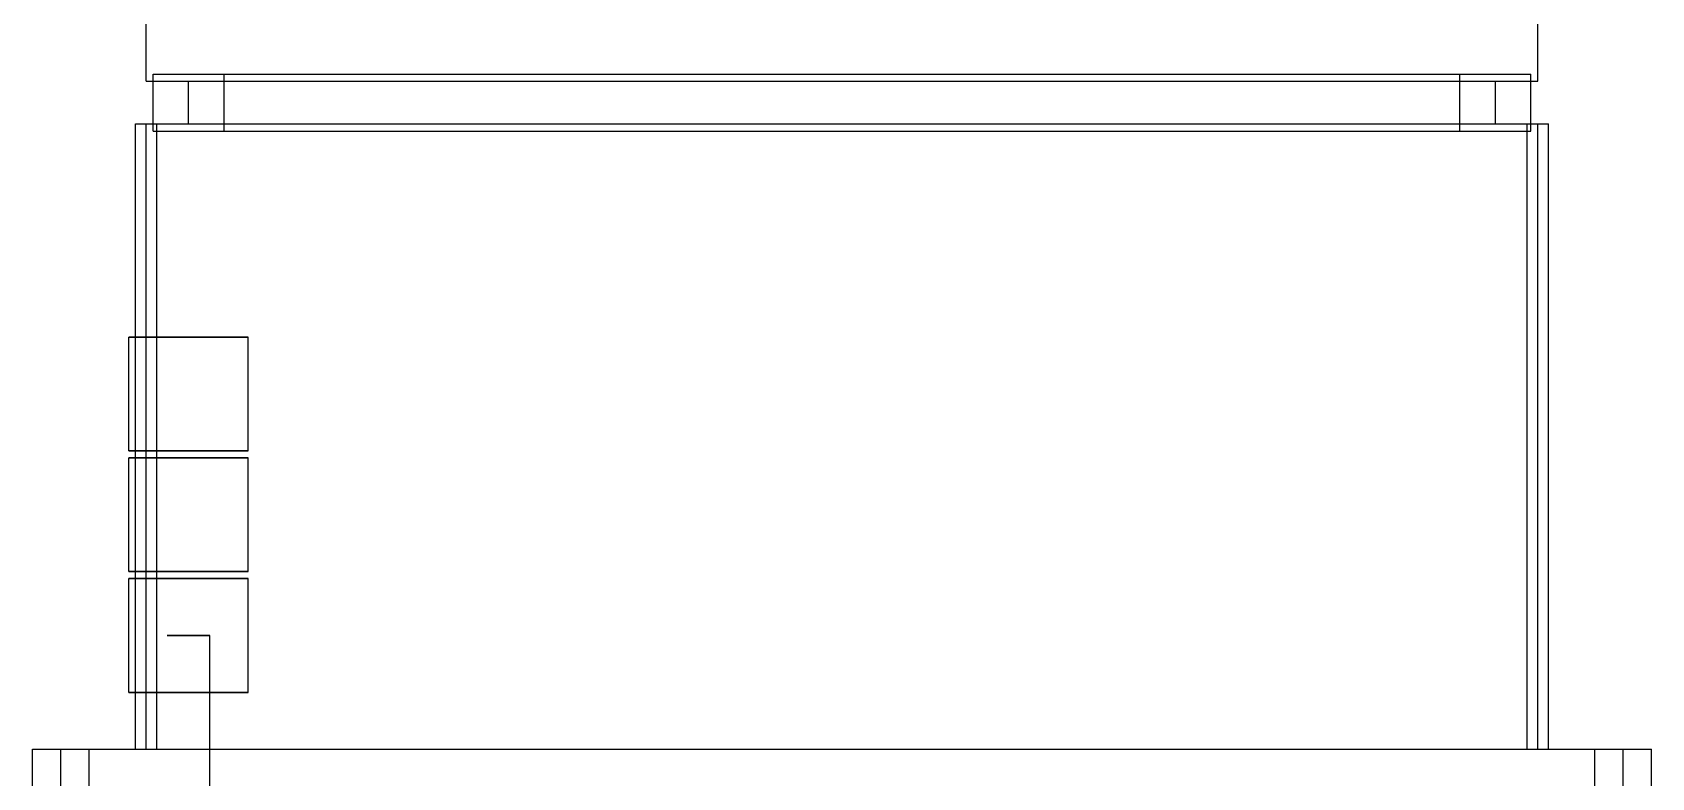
# Model space of a CAD drawing. Header units: millimetres. Extents: x -610 to 577, y -771 to 522.
# Drawn here: x 248 to 362, y 191 to 243.4 of the extents above; entities that cross this region are included whole.
import ezdxf

# ---------------------------------------------------------------- set-up
doc = ezdxf.new("R2010")
doc.units = ezdxf.units.MM
doc.layers.add('HIDDEN', color=8, linetype='Continuous')
doc.layers.add('VISIBLE', color=7, linetype='Continuous')

msp = doc.modelspace()

# ---------------------------------------------------------------- linework, layer by layer
at = {"layer": 'HIDDEN'}
for points in [[(256, 240), (256, 276)], [(354, 240), (354, 276)], [(256, 240), (354, 240)], [(256.5, 240.5), (353.5, 240.5)], [(256.5, 240.5), (353.5, 240.5)], [(256.5, 236.5), (256.5, 240.5)], [(256.5, 236.5), (256.5, 240.5)], [(256.5, 240.5), (353.5, 240.5)], [(256.5, 240.5), (353.5, 240.5)], [(256.5, 236.5), (256.5, 240.5)], [(256.5, 240), (256.5, 240.5)], [(256.5, 240.5), (261.5, 240.5)], [(256.5, 240.5), (261.5, 240.5)], [(256.5, 236.5), (256.5, 240.5)], [(256.5, 236.5), (256.5, 240.5)], [(259, 240), (351, 240)], [(259, 240), (351, 240)], [(259, 237), (259, 240)], [(259, 237), (259, 240)], [(261.5, 236.5), (261.5, 240.5)], [(261.5, 236.5), (261.5, 240.5)], [(348.5, 240.5), (353.5, 240.5)], [(348.5, 240.5), (353.5, 240.5)], [(348.5, 236.5), (348.5, 240.5)], [(348.5, 236.5), (348.5, 240.5)], [(351, 237), (351, 240)], [(351, 237), (351, 240)], [(353.5, 236.5), (353.5, 240.5)], [(353.5, 236.5), (353.5, 240.5)], [(353.5, 236.5), (353.5, 240.5)], [(353.5, 240), (353.5, 240.5)], [(353.5, 236.5), (353.5, 240.5)], [(353.5, 236.5), (353.5, 240.5)], [(255.25, 237), (256.75, 237)], [(255.25, 193), (255.25, 237)], [(256, 237), (354, 237)], [(256, 237), (354, 237)], [(256, 193), (256, 237)], [(256, 193), (256, 237)], [(256, 237), (354, 237)], [(256, 193), (256, 237)], [(256, 237), (256.75, 237)], [(256.5, 236.5), (256.5, 237)], [(256.5, 236.5), (353.5, 236.5)], [(256.5, 236.5), (353.5, 236.5)], [(256.5, 236.5), (353.5, 236.5)], [(256.5, 236.5), (353.5, 236.5)], [(256.5, 236.5), (261.5, 236.5)], [(256.5, 236.5), (261.5, 236.5)], [(256.75, 193), (256.75, 237)], [(256.75, 193), (256.75, 237)], [(259, 237), (351, 237)], [(259, 237), (351, 237)], [(348.5, 236.5), (353.5, 236.5)], [(348.5, 236.5), (353.5, 236.5)], [(353.25, 237), (354, 237)], [(353.25, 237), (354.75, 237)], [(353.25, 193), (353.25, 237)], [(353.25, 193), (353.25, 237)], [(353.5, 236.5), (353.5, 237)], [(354, 193), (354, 237)], [(354, 193), (354, 237)], [(354, 193), (354, 237)], [(354.75, 193), (354.75, 237)], [(254.92, 222), (254.8, 222)], [(255.28, 222), (254.92, 222)], [(255.25, 222), (255.28, 222)], [(255.28, 222), (255.86, 222)], [(255.86, 222), (255.28, 222)], [(255.86, 222), (256.61, 222)], [(256.61, 222), (255.86, 222)], [(256.61, 222), (257.51, 222)], [(257.51, 222), (256.61, 222)], [(257.51, 222), (258.49, 222)], [(258.49, 222), (257.51, 222)], [(258.49, 222), (259.51, 222)], [(259.51, 222), (258.49, 222)], [(259.51, 222), (260.49, 222)], [(260.49, 222), (259.51, 222)], [(260.49, 222), (261.39, 222)], [(261.39, 222), (260.49, 222)], [(261.39, 222), (262.14, 222)], [(262.14, 222), (261.39, 222)], [(262.14, 222), (262.72, 222)], [(262.72, 222), (262.14, 222)], [(262.72, 222), (263.08, 222)], [(263.08, 222), (262.72, 222)], [(263.08, 222), (263.2, 222)], [(263.2, 222), (263.08, 222)], [(263.2, 214), (263.2, 222)], [(254.92, 214), (254.8, 214)], [(254.92, 213.5), (254.8, 213.5)], [(255.28, 214), (254.92, 214)], [(255.28, 213.5), (254.92, 213.5)], [(255.25, 214), (255.28, 214)], [(255.25, 213.5), (255.28, 213.5)], [(255.28, 214), (255.86, 214)], [(255.86, 214), (255.28, 214)], [(255.28, 213.5), (255.86, 213.5)], [(255.86, 213.5), (255.28, 213.5)], [(255.86, 214), (256.61, 214)], [(256.61, 214), (255.86, 214)], [(255.86, 213.5), (256.61, 213.5)], [(256.61, 213.5), (255.86, 213.5)], [(256.61, 214), (257.51, 214)], [(257.51, 214), (256.61, 214)], [(256.61, 213.5), (257.51, 213.5)], [(257.51, 213.5), (256.61, 213.5)], [(257.51, 214), (258.49, 214)], [(258.49, 214), (257.51, 214)], [(257.51, 213.5), (258.49, 213.5)], [(258.49, 213.5), (257.51, 213.5)], [(258.49, 214), (259.51, 214)], [(259.51, 214), (258.49, 214)], [(258.49, 213.5), (259.51, 213.5)], [(259.51, 213.5), (258.49, 213.5)], [(259.51, 214), (260.49, 214)], [(260.49, 214), (259.51, 214)], [(259.51, 213.5), (260.49, 213.5)], [(260.49, 213.5), (259.51, 213.5)], [(260.49, 214), (261.39, 214)], [(261.39, 214), (260.49, 214)], [(260.49, 213.5), (261.39, 213.5)], [(261.39, 213.5), (260.49, 213.5)], [(261.39, 214), (262.14, 214)], [(262.14, 214), (261.39, 214)], [(261.39, 213.5), (262.14, 213.5)], [(262.14, 213.5), (261.39, 213.5)], [(262.14, 214), (262.72, 214)], [(262.72, 214), (262.14, 214)], [(262.14, 213.5), (262.72, 213.5)], [(262.72, 213.5), (262.14, 213.5)], [(262.72, 214), (263.08, 214)], [(263.08, 214), (262.72, 214)], [(262.72, 213.5), (263.08, 213.5)], [(263.08, 213.5), (262.72, 213.5)], [(263.08, 214), (263.2, 214)], [(263.2, 214), (263.08, 214)], [(263.08, 213.5), (263.2, 213.5)], [(263.2, 213.5), (263.08, 213.5)], [(263.2, 205.5), (263.2, 213.5)], [(254.92, 205.5), (254.8, 205.5)], [(255.28, 205.5), (254.92, 205.5)], [(255.25, 205.5), (255.28, 205.5)], [(255.28, 205.5), (255.86, 205.5)], [(255.86, 205.5), (255.28, 205.5)], [(255.86, 205.5), (256.61, 205.5)], [(256.61, 205.5), (255.86, 205.5)], [(256.61, 205.5), (257.51, 205.5)], [(257.51, 205.5), (256.61, 205.5)], [(257.51, 205.5), (258.49, 205.5)], [(258.49, 205.5), (257.51, 205.5)], [(258.49, 205.5), (259.51, 205.5)], [(259.51, 205.5), (258.49, 205.5)], [(259.51, 205.5), (260.49, 205.5)], [(260.49, 205.5), (259.51, 205.5)], [(260.49, 205.5), (261.39, 205.5)], [(261.39, 205.5), (260.49, 205.5)], [(261.39, 205.5), (262.14, 205.5)], [(262.14, 205.5), (261.39, 205.5)], [(262.14, 205.5), (262.72, 205.5)], [(262.72, 205.5), (262.14, 205.5)], [(262.72, 205.5), (263.08, 205.5)], [(263.08, 205.5), (262.72, 205.5)], [(263.08, 205.5), (263.2, 205.5)], [(263.2, 205.5), (263.08, 205.5)], [(254.92, 205), (254.8, 205)], [(255.28, 205), (254.92, 205)], [(255.25, 205), (255.28, 205)], [(255.28, 205), (255.86, 205)], [(255.86, 205), (255.28, 205)], [(255.86, 205), (256.61, 205)], [(256.61, 205), (255.86, 205)], [(256.61, 205), (257.51, 205)], [(257.51, 205), (256.61, 205)], [(257.51, 205), (258.49, 205)], [(258.49, 205), (257.51, 205)], [(258.49, 205), (259.51, 205)], [(259.51, 205), (258.49, 205)], [(259.51, 205), (260.49, 205)], [(260.49, 205), (259.51, 205)], [(260.49, 205), (261.39, 205)], [(261.39, 205), (260.49, 205)], [(261.39, 205), (262.14, 205)], [(262.14, 205), (261.39, 205)], [(262.14, 205), (262.72, 205)], [(262.72, 205), (262.14, 205)], [(262.72, 205), (263.08, 205)], [(263.08, 205), (262.72, 205)], [(263.08, 205), (263.2, 205)], [(263.2, 205), (263.08, 205)], [(263.2, 197), (263.2, 205)], [(257.5, 201), (257.54, 201)], [(257.54, 201), (257.5, 201)], [(257.54, 201), (257.67, 201)], [(257.67, 201), (257.54, 201)], [(257.67, 201), (257.88, 201)], [(257.88, 201), (257.67, 201)], [(257.88, 201), (258.15, 201)], [(258.15, 201), (257.88, 201)], [(258.15, 201), (258.47, 201)], [(258.47, 201), (258.15, 201)], [(258.47, 201), (258.82, 201)], [(258.82, 201), (258.47, 201)], [(258.82, 201), (259.18, 201)], [(259.18, 201), (258.82, 201)], [(259.18, 201), (259.53, 201)], [(259.53, 201), (259.18, 201)], [(259.53, 201), (259.85, 201)], [(259.85, 201), (259.53, 201)], [(259.85, 201), (260.12, 201)], [(260.12, 201), (259.85, 201)], [(260.12, 201), (260.33, 201)], [(260.33, 201), (260.12, 201)], [(260.33, 201), (260.46, 201)], [(260.46, 201), (260.33, 201)], [(260.46, 201), (260.5, 201)], [(260.5, 201), (260.46, 201)], [(260.5, 189), (260.5, 201)], [(254.92, 197), (254.8, 197)], [(255.28, 197), (254.92, 197)], [(255.25, 197), (255.28, 197)], [(255.28, 197), (255.86, 197)], [(255.86, 197), (255.28, 197)], [(255.86, 197), (256.61, 197)], [(256.61, 197), (255.86, 197)], [(256.61, 197), (257.51, 197)], [(257.51, 197), (256.61, 197)], [(257.51, 197), (258.49, 197)], [(258.49, 197), (257.51, 197)], [(258.49, 197), (259.51, 197)], [(259.51, 197), (258.49, 197)], [(259.51, 197), (260.49, 197)], [(260.49, 197), (259.51, 197)], [(260.49, 197), (261.39, 197)], [(261.39, 197), (260.49, 197)], [(261.39, 197), (262.14, 197)], [(262.14, 197), (261.39, 197)], [(262.14, 197), (262.72, 197)], [(262.72, 197), (262.14, 197)], [(262.72, 197), (263.08, 197)], [(263.08, 197), (262.72, 197)], [(263.08, 197), (263.2, 197)], [(263.2, 197), (263.08, 197)], [(248, 189), (248, 193)], [(248, 193), (252, 193)], [(250, 193), (252, 193)], [(250, 189), (250, 193)], [(250, 193), (360, 193)], [(250, 189), (250, 193)], [(250, 193), (360, 193)], [(250, 189), (250, 193)], [(250, 193), (360, 193)], [(252, 189), (252, 193)], [(252, 189), (252, 193)], [(255.25, 193), (256.75, 193)], [(255.25, 193), (256.75, 193)], [(256, 193), (354, 193)], [(256, 193), (354, 193)], [(256, 193), (354, 193)], [(256, 193), (354, 193)], [(353.25, 193), (354.75, 193)], [(353.25, 193), (354.75, 193)], [(358, 189), (358, 193)], [(358, 193), (362, 193)], [(358, 189), (358, 193)], [(358, 193), (360, 193)], [(360, 189), (360, 193)], [(360, 189), (360, 193)], [(360, 189), (360, 193)], [(362, 189), (362, 193)], [(248, 189), (248, 191)]]:
    msp.add_lwpolyline(points, dxfattribs=at)
at = {"layer": 'VISIBLE'}
for points in [[(256, 240), (256, 276)], [(354, 240), (354, 276)], [(256, 240), (354, 240)], [(256.5, 237), (256.5, 240)], [(353.5, 237), (353.5, 240)], [(255.25, 237), (256, 237)], [(255.25, 193), (255.25, 237)], [(256, 237), (354, 237)], [(256, 193), (256, 237)], [(354, 193), (354, 237)], [(354, 237), (354.75, 237)], [(354.75, 193), (354.75, 237)], [(254.8, 222), (254.92, 222)], [(254.8, 214), (254.8, 222)], [(254.92, 222), (255.25, 222)], [(254.8, 214), (254.92, 214)], [(254.8, 213.5), (254.92, 213.5)], [(254.8, 205.5), (254.8, 213.5)], [(254.92, 214), (255.25, 214)], [(254.92, 213.5), (255.25, 213.5)], [(254.8, 205.5), (254.92, 205.5)], [(254.92, 205.5), (255.25, 205.5)], [(254.8, 205), (254.92, 205)], [(254.8, 197), (254.8, 205)], [(254.92, 205), (255.25, 205)], [(254.8, 197), (254.92, 197)], [(254.92, 197), (255.25, 197)], [(248, 191), (248, 193)], [(248, 193), (250, 193)], [(250, 189), (250, 193)], [(250, 193), (360, 193)], [(360, 193), (362, 193)], [(360, 189), (360, 193)], [(362, 191), (362, 193)]]:
    msp.add_lwpolyline(points, dxfattribs=at)

doc.saveas('drawing.dxf')
